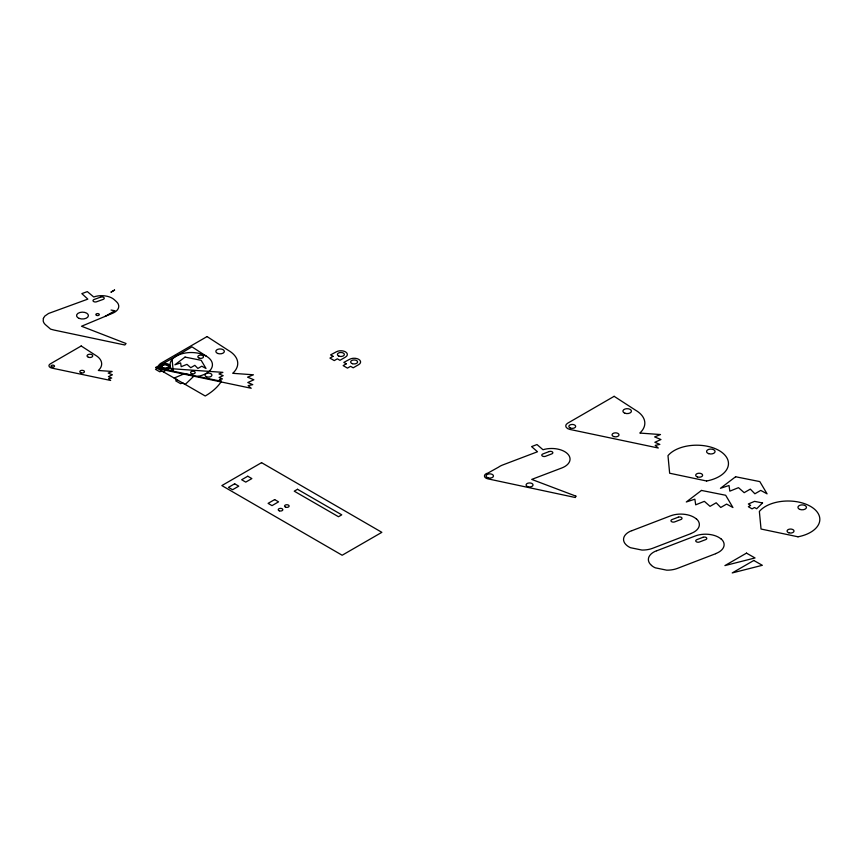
<?xml version="1.0" encoding="UTF-8"?>
<svg xmlns="http://www.w3.org/2000/svg" width="863" height="863" viewBox="0 0 863 863"><rect width="100%" height="100%" fill="white"/><g stroke="black" fill="none" stroke-linecap="round" stroke-linejoin="round"><path stroke-width="1.29" d="M176.257 356.106L191.974 346.861L206.225 356.106M157.26 368.318L155.502 369.332L159.817 371.834L161.575 370.82M163.29 371.802L168.814 368.609M746.581 553.086L724.909 565.589L755.028 557.962L746.484 553.14M753.884 560.421L732.223 572.935L762.331 565.297L753.787 560.475M176.473 355.988L161.014 364.779A4.391 2.535 0 0 0 162.589 368.976L221.403 381.327A69.525 40.14 0 0 1 205.232 395.988L155.696 367.422L161.413 364.337M104.962 316.484L114.941 310.745L111.057 310.054M631.899 530.691L670.432 515.891A18.652 10.766 0 0 1 696.29 518.9M690.929 533.593L652.396 548.383A18.857 10.885 0 0 1 641.975 550.065L630.508 547.714A18.306 10.572 0 0 1 626.721 545.34A18.134 10.475 0 0 1 631.824 530.626M656.667 550.799L695.2 535.999A18.652 10.766 0 0 1 721.069 538.997M715.707 553.69L677.175 568.49A18.857 10.885 0 0 1 666.743 570.173L655.287 567.822A18.306 10.572 0 0 1 651.489 565.448M156.063 367.606L222.881 372.352L218.997 373.927L223.172 375.675L219.137 377.509L222.449 378.922L219.364 379.558L221.403 381.327M172.115 359.493L173.226 371.209A21.197 12.233 0 0 1 181.532 353.884A21.197 12.233 0 0 1 210.788 360.033A21.197 12.233 0 0 1 197.864 376.387M696.43 518.846A18.35 10.593 0 0 1 690.853 533.528M651.543 565.427A18.134 10.475 0 0 1 656.603 550.734M721.198 538.954A18.35 10.593 0 0 1 715.632 553.625M43.387 318.415L43.204 320.907A14.898 8.608 0 0 0 45.437 324.693L50.604 329.148L54.229 330.098L124.833 344.995L126.063 343.528L81.532 326.246L111.802 313.582A14.898 8.608 0 0 0 116.483 301.716L114.272 299.698A14.898 8.608 0 0 0 93.722 296.991L87.336 291.618L81.834 293.614L87.832 299.127L48.522 313.485L44.736 316.149L43.387 318.415M575.891 496.139L575.341 497.52L488.188 478.911A5.329 3.074 0 0 1 484.467 476.074A5.329 3.074 0 0 1 487.843 473.107L498.501 467.185A18.414 10.626 0 0 1 502.73 464.963L537.498 451.759L531.586 446.613L536.991 444.542L542.978 449.731A18.414 10.626 0 0 1 567.466 453.69A18.414 10.626 0 0 1 561.748 467.994L531.727 479.407L575.891 496.139M762.547 502.956L756.678 508.739L754.489 507.52L752.072 508.868L748.35 506.71L750.627 505.405L748.34 503.981L754.564 501.36L762.547 502.956M194.283 375.75L185.286 384.38L182.373 382.773L180.637 383.701L175.674 380.831L177.228 379.936L174.186 378.037L184.358 373.744L194.283 375.75M185.038 357.088L174.919 364.79L180.626 362.924L181.187 366.689L186.958 364.359L190.745 367.692L194.844 365.329L197.886 368.447L201.791 366.192L206.009 368.479L201.165 360.313L185.038 357.088M701.468 490.432L686.301 501.986L694.866 499.192L695.697 504.833L704.359 501.338L710.033 506.333L716.182 502.784L720.745 507.466L726.603 504.078L732.935 507.52L725.675 495.265L701.468 490.432M735.61 476.754L720.443 488.307L729.008 485.513L729.839 491.155L738.501 487.66L744.176 492.665L750.325 489.116L754.888 493.787L760.745 490.4L767.078 493.841L759.818 481.597L735.61 476.754M81.208 345.987L50.248 363.906A4.391 2.535 0 0 0 51.823 368.091L110.637 380.454L108.598 378.684L111.683 378.048L108.371 376.624L112.406 374.801L108.231 373.053L112.125 371.468L98.317 370.486A21.197 12.233 0 0 0 95.469 355.232L81.208 345.987M207.055 336.57L160.615 363.442A6.591 3.797 0 0 0 162.988 369.72L251.198 388.264L248.145 385.61L252.773 384.65L247.8 382.525L253.851 379.785L247.584 377.163L253.42 374.79L232.719 373.312A31.791 18.36 0 0 0 228.436 350.432L207.055 336.57M614.143 396.322L567.692 423.194A6.591 3.797 0 0 0 570.065 429.472L658.275 448.016L655.222 445.362L659.85 444.402L654.877 442.277L660.939 439.537L654.661 436.915L660.497 434.542L639.807 433.064A31.791 18.36 0 0 0 635.524 410.184L614.143 396.322M114.574 290.065L111.1 292.072L114.574 290.065M333.021 356.322L329.946 358.091L334.272 360.594L337.347 358.814L339.936 360.313L345.459 357.12A6.483 3.743 0 0 0 345.459 351.834A6.483 3.743 0 0 0 336.3 351.834L330.583 354.909L333.021 356.322M346.268 363.819L343.15 365.621L347.465 368.113L350.594 366.311L353.183 367.811L358.706 364.618A6.483 3.743 0 0 0 358.706 359.332A6.483 3.743 0 0 0 349.547 359.332L343.83 362.406L346.268 363.819M261.554 462.665L221.856 485.578L342.158 555.243L381.856 532.331L261.554 462.665M234.66 483.787L228.468 487.368L232.568 489.731L238.76 486.16L234.66 483.787M247.767 476.225L241.662 479.752L245.75 482.115L251.867 478.587L247.767 476.225M274.65 499.591L268.091 503.366L272.007 505.632L278.566 501.845L274.65 499.591M297.519 489.289L294.24 491.176L338.49 516.732L341.759 514.833L297.519 489.289M549.095 451.576L542.859 453.97A2.406 1.392 0 0 0 542.191 455.901A2.406 1.392 0 0 0 545.524 456.29L551.759 453.895A2.406 1.392 0 0 0 552.439 451.964A2.406 1.392 0 0 0 549.095 451.576M678.275 517.174L672.04 519.569A2.406 1.392 0 0 0 671.371 521.5A2.406 1.392 0 0 0 674.704 521.888L680.939 519.494A2.406 1.392 0 0 0 681.619 517.563A2.406 1.392 0 0 0 678.275 517.174M703.043 537.282L696.808 539.677A2.406 1.392 0 0 0 696.139 541.608A2.406 1.392 0 0 0 699.472 541.996L705.718 539.602A2.406 1.392 0 0 0 706.387 537.671A2.406 1.392 0 0 0 703.043 537.282M100.647 297.109L94.11 299.483A2.341 1.348 0 0 0 93.377 301.349A2.341 1.348 0 0 0 96.602 301.77L103.139 299.396A2.341 1.348 0 0 0 103.873 297.53A2.341 1.348 0 0 0 100.647 297.109M706.614 480.993L669.645 473.226L667.984 455.653A31.791 18.36 0 0 1 720.54 451.425A31.791 18.36 0 0 1 706.614 480.993M798.005 536.797L761.037 529.03L759.364 511.457A31.791 18.36 0 0 1 811.921 507.239A31.791 18.36 0 0 1 798.005 536.797M163.193 368.242A3.409 1.963 0 0 0 168.576 366.861A3.409 1.963 0 0 0 163.797 364.866A3.409 1.963 0 0 0 163.193 368.242M206.494 376.753A3.474 2.006 0 0 0 211.91 375.232A3.474 2.006 0 0 0 206.926 373.28A3.474 2.006 0 0 0 206.494 376.753M217.929 353.506A4.261 2.46 0 0 0 224.348 351.414A4.261 2.46 0 0 0 218.005 349.245A4.261 2.46 0 0 0 217.929 353.506M338.932 356.139A3.474 2.006 0 0 0 344.348 354.617A3.474 2.006 0 0 0 339.364 352.676A3.474 2.006 0 0 0 338.932 356.139M285.664 507.196A2.298 1.327 0 0 0 289.127 506.074A2.298 1.327 0 0 0 285.707 504.898A2.298 1.327 0 0 0 285.664 507.196M279.353 510.842A2.298 1.327 0 0 0 282.827 509.709A2.298 1.327 0 0 0 279.396 508.544A2.298 1.327 0 0 0 279.353 510.842M162.179 368.976A5.232 3.021 0 0 0 170.335 366.689A5.232 3.021 0 0 0 162.827 363.765A5.232 3.021 0 0 0 162.179 368.976M163.377 368.221A3.474 2.006 0 0 0 168.587 366.473A3.474 2.006 0 0 0 163.377 364.736A3.474 2.006 0 0 0 163.377 368.221M191.597 373.657A2.319 1.338 0 0 0 195.211 372.643A2.319 1.338 0 0 0 191.888 371.349A2.319 1.338 0 0 0 191.597 373.657M199.224 358.156A2.837 1.64 0 0 0 203.506 356.764A2.837 1.64 0 0 0 199.267 355.319A2.837 1.64 0 0 0 199.224 358.156M96.71 315.448A1.737 1.003 0 0 0 99.31 314.585A1.737 1.003 0 0 0 96.71 313.711A1.737 1.003 0 0 0 96.71 315.448M79.191 318.415A5.922 3.42 0 0 0 88.393 315.793A5.922 3.42 0 0 0 79.86 312.503A5.922 3.42 0 0 0 79.191 318.415M800.023 509.461A4.261 2.46 0 0 0 806.452 507.368A4.261 2.46 0 0 0 800.098 505.2A4.261 2.46 0 0 0 800.023 509.461M788.804 532.784A3.474 2.006 0 0 0 794.014 531.047A3.474 2.006 0 0 0 788.804 529.31A3.474 2.006 0 0 0 788.804 532.784M697.423 476.969A3.474 2.006 0 0 0 702.633 475.233A3.474 2.006 0 0 0 697.423 473.496A3.474 2.006 0 0 0 697.423 476.969M708.642 453.647A4.261 2.46 0 0 0 715.071 451.554A4.261 2.46 0 0 0 708.717 449.386A4.261 2.46 0 0 0 708.642 453.647M352.384 363.69A3.474 2.006 0 0 0 357.595 361.953A3.474 2.006 0 0 0 352.384 360.216A3.474 2.006 0 0 0 352.384 363.69M51.812 366.969A1.737 1.003 0 0 0 54.52 366.203A1.737 1.003 0 0 0 52.028 365.232A1.737 1.003 0 0 0 51.812 366.969M88.458 357.282A2.837 1.64 0 0 0 92.74 355.88A2.837 1.64 0 0 0 88.501 354.434A2.837 1.64 0 0 0 88.458 357.282M80.971 372.827A2.319 1.338 0 0 0 84.455 371.673A2.319 1.338 0 0 0 80.971 370.507A2.319 1.338 0 0 0 80.971 372.827M625.006 413.258A4.261 2.46 0 0 0 631.436 411.166A4.261 2.46 0 0 0 625.082 408.997A4.261 2.46 0 0 0 625.006 413.258M613.787 436.581A3.474 2.006 0 0 0 618.998 434.844A3.474 2.006 0 0 0 613.787 433.107A3.474 2.006 0 0 0 613.787 436.581M570.357 428.037A3.409 1.963 0 0 0 575.664 426.549A3.409 1.963 0 0 0 570.777 424.639A3.409 1.963 0 0 0 570.357 428.037M487.8 477.768A3.679 2.125 0 0 0 493.463 476.074A3.679 2.125 0 0 0 488.091 474.089A3.679 2.125 0 0 0 487.8 477.768M527.822 486.678A3.474 2.006 0 0 0 533.043 484.941A3.474 2.006 0 0 0 527.822 483.204A3.474 2.006 0 0 0 527.822 486.678"/></g></svg>
